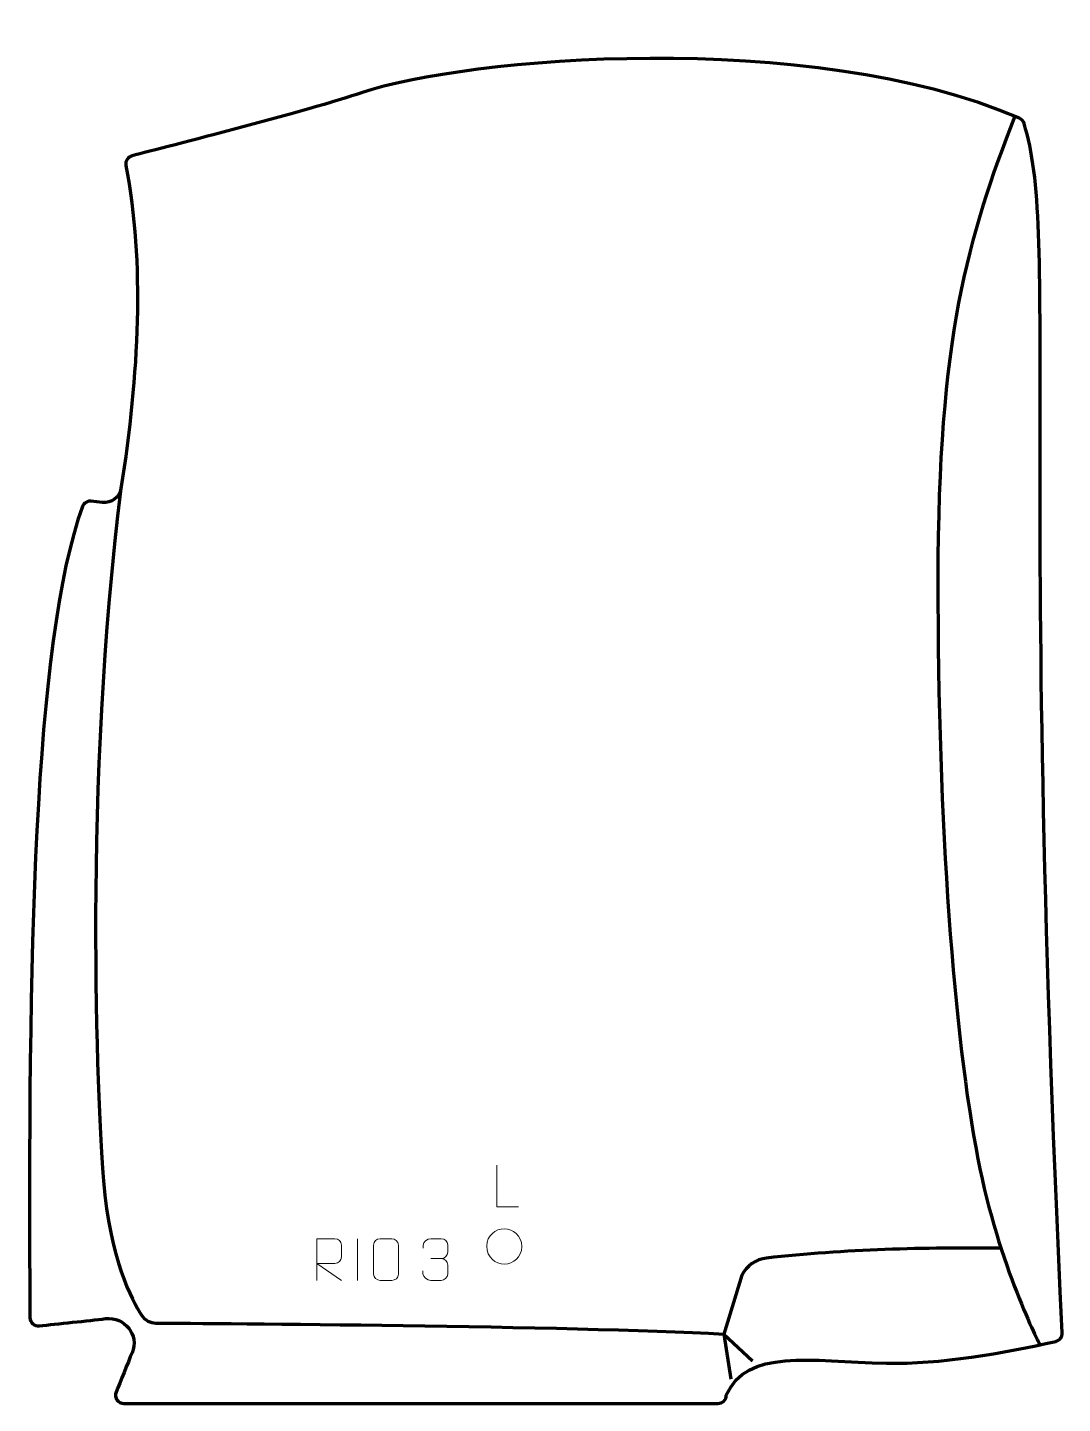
# Model space of a CAD drawing. Header units: millimetres. Extents: x -310 to 309, y -402 to 420.
import ezdxf

# ---------------------------------------------------------------- set-up
doc = ezdxf.new("R2010")
doc.units = ezdxf.units.MM
doc.header["$MEASUREMENT"] = 0
for name, color, linetype in [('layer 1', 7, 'Continuous'), ('layer 2', 7, 'Continuous'), ('layer 3', 7, 'Continuous')]:
    doc.layers.add(name, color=color, linetype=linetype)

msp = doc.modelspace()

# ---------------------------------------------------------------- linework, layer by layer
at = {"layer": 'layer 1', "color": 250, "lineweight": 9}
for points, knots in [([(-16.2779, -284.46), (-16.2779, -284.46), (-29.227, -284.46), (-29.227, -284.46), (-29.227, -284.46), (-29.227, -284.46), (-29.227, -259.5064), (-29.227, -259.5064)], [0, 0, 0, 0, 0.33333333, 0.33333333, 0.33333333, 0.33333333, 1, 1, 1, 1]), ([(-136.849, -328.4509), (-136.849, -328.4509), (-136.849, -303.4974), (-136.849, -303.4974), (-136.849, -303.4974), (-133.2542, -303.4974), (-129.6587, -303.4974), (-126.0635, -303.4974), (-126.0635, -303.4974), (-123.7382, -303.5351), (-122.1809, -305.0251), (-122.185, -307.3915), (-122.185, -307.3915), (-122.1854, -309.427), (-122.1854, -312.4864), (-122.185, -314.5224), (-122.185, -314.5224), (-122.1915, -316.3979), (-124.0038, -318.3397), (-126.0133, -318.3588), (-126.0133, -318.3588), (-126.0133, -318.3588), (-136.849, -318.3588), (-136.849, -318.3588), (-136.849, -318.3588), (-136.849, -318.3588), (-122.1943, -328.4509), (-122.1943, -328.4509)], [0, 0, 0, 0, 0.125, 0.125, 0.125, 0.125, 0.25, 0.25, 0.25, 0.25, 0.375, 0.375, 0.375, 0.375, 0.5, 0.5, 0.5, 0.5, 0.625, 0.625, 0.625, 0.625, 0.75, 0.75, 0.75, 0.75, 1, 1, 1, 1]), ([(-99.0366, -303.4977), (-96.7109, -303.4977), (-94.3848, -303.4977), (-92.0587, -303.4977), (-92.0587, -303.4977), (-90.1121, -303.4621), (-88.1207, -304.9537), (-88.094, -307.3913), (-88.094, -307.3913), (-88.0944, -313.1382), (-88.0944, -318.8855), (-88.094, -324.6332), (-88.094, -324.6332), (-88.2338, -326.9566), (-89.911, -328.4362), (-92.0587, -328.447), (-92.0587, -328.447), (-94.3906, -328.4466), (-96.7225, -328.4466), (-99.054, -328.447), (-99.054, -328.447), (-100.979, -328.5524), (-102.9511, -326.6679), (-102.9399, -324.6506), (-102.9399, -324.6506), (-102.9396, -318.8805), (-102.9396, -313.1108), (-102.9399, -307.3415), (-102.9399, -307.3415), (-102.9357, -305.2034), (-101.189, -303.4842), (-99.0366, -303.4977)], [0, 0, 0, 0, 0.11111111, 0.11111111, 0.11111111, 0.11111111, 0.22222222, 0.22222222, 0.22222222, 0.22222222, 0.33333333, 0.33333333, 0.33333333, 0.33333333, 0.44444444, 0.44444444, 0.44444444, 0.44444444, 0.55555556, 0.55555556, 0.55555556, 0.55555556, 0.66666667, 0.66666667, 0.66666667, 0.66666667, 0.77777778, 0.77777778, 0.77777778, 0.77777778, 1, 1, 1, 1]), ([(-73.4008, -309.1817), (-73.4008, -309.1817), (-73.4008, -307.3245), (-73.4008, -307.3245), (-73.4008, -307.3245), (-73.4151, -305.5826), (-70.7506, -303.4645), (-68.6915, -303.4872), (-68.6915, -303.4872), (-66.6274, -303.4872), (-64.5634, -303.4872), (-62.4997, -303.4872), (-62.4997, -303.4872), (-60.3052, -303.4784), (-58.7069, -305.3252), (-58.6625, -307.2373), (-58.6625, -307.2373), (-58.6629, -308.6724), (-58.6629, -310.1075), (-58.6625, -311.543), (-58.6625, -311.543), (-58.7111, -313.1965), (-60.3137, -315.4265), (-62.512, -315.4165), (-62.512, -315.4165), (-60.3083, -315.4277), (-58.7003, -317.2309), (-58.6463, -319.2904), (-58.6463, -319.2904), (-58.6467, -321.0751), (-58.6467, -322.8598), (-58.6463, -324.6449), (-58.6463, -324.6449), (-58.6362, -326.7063), (-60.6911, -328.4694), (-62.512, -328.4613), (-62.512, -328.4613), (-64.5773, -328.461), (-66.6425, -328.461), (-68.7081, -328.4613), (-68.7081, -328.4613), (-70.8767, -328.4498), (-73.4077, -326.0496), (-73.4263, -324.5878), (-73.4263, -324.5878), (-73.4263, -324.5878), (-73.4263, -322.6792), (-73.4263, -322.6792)], [0, 0, 0, 0, 0.07692308, 0.07692308, 0.07692308, 0.07692308, 0.15384615, 0.15384615, 0.15384615, 0.15384615, 0.23076923, 0.23076923, 0.23076923, 0.23076923, 0.30769231, 0.30769231, 0.30769231, 0.30769231, 0.38461538, 0.38461538, 0.38461538, 0.38461538, 0.46153846, 0.46153846, 0.46153846, 0.46153846, 0.53846154, 0.53846154, 0.53846154, 0.53846154, 0.61538462, 0.61538462, 0.61538462, 0.61538462, 0.69230769, 0.69230769, 0.69230769, 0.69230769, 0.76923077, 0.76923077, 0.76923077, 0.76923077, 0.84615385, 0.84615385, 0.84615385, 0.84615385, 1, 1, 1, 1]), ([(-35.3386, -308.0185), (-35.2679, -301.3781), (-29.9939, -297.5321), (-24.8386, -297.6291), (-24.8386, -297.6291), (-19.6833, -297.5321), (-14.4093, -301.5955), (-14.3386, -308.2359), (-14.3386, -308.2359), (-14.7088, -314.5652), (-19.1507, -318.5959), (-24.8386, -318.6253), (-24.8386, -318.6253), (-29.9939, -318.7223), (-35.2679, -314.6589), (-35.3386, -308.0185)], [0, 0, 0, 0, 0.2, 0.2, 0.2, 0.2, 0.4, 0.4, 0.4, 0.4, 0.6, 0.6, 0.6, 0.6, 1, 1, 1, 1])]:
    msp.add_open_spline(points, degree=3, knots=knots, dxfattribs=at)
for points in [[(-112.517, -303.4871), (-112.517, -303.4871), (-112.517, -328.4612), (-112.517, -328.4612)], [(-68.6911, -315.4269), (-68.6911, -315.4269), (-62.4947, -315.4269), (-62.4947, -315.4269)]]:
    msp.add_open_spline(points, degree=3, dxfattribs=at)
at = {"layer": 'layer 2', "color": 230, "lineweight": 200}
msp.add_open_spline([(107.7649, -396.9767), (107.799, -399.7383), (105.5509, -401.9947), (102.7653, -401.9947), (102.7653, -401.9947), (102.7653, -401.9947), (-252.0829, -401.9947), (-252.0829, -401.9947), (-252.0829, -401.9947), (-255.6357, -401.9947), (-258.0782, -398.4147), (-256.7117, -395.1635), (-256.7117, -395.1635), (-254.1286, -389.0191), (-249.787, -377.8057), (-247.204, -371.6618), (-247.204, -371.6618), (-242.7703, -361.1155), (-251.6486, -349.7881), (-263.0726, -351.298), (-263.0726, -351.298), (-273.1828, -352.6343), (-292.4033, -354.3072), (-302.5135, -355.6435), (-302.5135, -355.6435), (-305.497, -356.0379), (-308.1541, -353.7467), (-308.1749, -350.7625), (-308.1749, -350.7625), (-309.6425, -139.3376), (-306.145, 53.0399), (-276.8521, 134.0765), (-276.8521, 134.0765), (-276.0658, 136.2521), (-273.8687, 137.599), (-271.5537, 137.3263), (-271.5537, 137.3263), (-271.5537, 137.3263), (-264.8862, 136.541), (-264.8862, 136.541), (-264.8862, 136.541), (-259.5314, 135.9102), (-254.6462, 139.6041), (-253.8207, 144.887), (-253.8207, 144.887), (-243.1223, 213.3735), (-239.7156, 279.5278), (-250.8556, 338.0424), (-250.8556, 338.0424), (-251.3445, 340.6113), (-249.7435, 343.1142), (-247.1892, 343.7637), (-247.1892, 343.7637), (-226.4831, 349.03), (-141.0976, 370.9068), (-110.0644, 381.416), (-110.0644, 381.416), (-48.299, 402.3329), (156.5682, 420.4407), (282.8524, 366.2215), (282.8524, 366.2215), (284.1873, 365.6486), (285.1998, 364.5215), (285.6284, 363.1436), (285.6284, 363.1436), (306.3217, 296.5938), (282.7254, 173.3629), (308.4461, -359.8), (308.4461, -359.8), (308.5614, -362.1929), (306.938, -364.3279), (304.5839, -364.8683), (304.5839, -364.8683), (273.398, -372.0288), (235.4099, -378.5841), (203.4661, -377.8644), (203.4661, -377.8644), (157.0946, -376.8195), (120.1596, -369.0234), (107.7649, -396.9767)], degree=3, knots=[0, 0, 0, 0, 0.04761905, 0.04761905, 0.04761905, 0.04761905, 0.0952381, 0.0952381, 0.0952381, 0.0952381, 0.14285714, 0.14285714, 0.14285714, 0.14285714, 0.19047619, 0.19047619, 0.19047619, 0.19047619, 0.23809524, 0.23809524, 0.23809524, 0.23809524, 0.28571429, 0.28571429, 0.28571429, 0.28571429, 0.33333333, 0.33333333, 0.33333333, 0.33333333, 0.38095238, 0.38095238, 0.38095238, 0.38095238, 0.42857143, 0.42857143, 0.42857143, 0.42857143, 0.47619048, 0.47619048, 0.47619048, 0.47619048, 0.52380952, 0.52380952, 0.52380952, 0.52380952, 0.57142857, 0.57142857, 0.57142857, 0.57142857, 0.61904762, 0.61904762, 0.61904762, 0.61904762, 0.66666667, 0.66666667, 0.66666667, 0.66666667, 0.71428571, 0.71428571, 0.71428571, 0.71428571, 0.76190476, 0.76190476, 0.76190476, 0.76190476, 0.80952381, 0.80952381, 0.80952381, 0.80952381, 0.85714286, 0.85714286, 0.85714286, 0.85714286, 0.9047619, 0.9047619, 0.9047619, 0.9047619, 1, 1, 1, 1], dxfattribs=at)
at = {"layer": 'layer 3', "color": 142, "lineweight": 200}
for points, knots in [([(280.1361, 367.3714), (251.7597, 294.9694), (234.2415, 234.6179), (234.1293, 90.5742), (234.1293, 90.5742), (234.015, -56.4467), (243.8734, -182.9965), (258.0353, -255.8296), (258.0353, -255.8296), (270.586, -320.3751), (295.0103, -366.7651), (295.0103, -366.7651)], [0, 0, 0, 0, 0.25, 0.25, 0.25, 0.25, 0.5, 0.5, 0.5, 0.5, 1, 1, 1, 1]), ([(-253.8209, 144.887), (-276.2046, -30.894), (-268.2915, -220.7992), (-264.3072, -268.9932), (-264.3072, -268.9932), (-260.4587, -315.544), (-247.4609, -340.1562), (-241.3011, -349.4456), (-241.3011, -349.4456), (-239.4645, -352.2149), (-236.3714, -353.8856), (-233.0486, -353.9107), (-233.0486, -353.9107), (-198.3169, -354.1749), (13.3049, -355.4273), (106.2579, -360.5305), (106.2579, -360.5305), (106.2579, -360.5305), (123.4459, -376.5318), (123.4459, -376.5318)], [0, 0, 0, 0, 0.16666667, 0.16666667, 0.16666667, 0.16666667, 0.33333333, 0.33333333, 0.33333333, 0.33333333, 0.5, 0.5, 0.5, 0.5, 0.66666667, 0.66666667, 0.66666667, 0.66666667, 1, 1, 1, 1]), ([(271.8508, -309.1639), (226.866, -308.7162), (178.6828, -309.8167), (131.7138, -315.1069), (131.7138, -315.1069), (125.8137, -315.7714), (119.5381, -319.8441), (117.1014, -325.3386), (117.1014, -325.3386), (117.1014, -325.3386), (106.2579, -360.5305), (106.2579, -360.5305)], [0, 0, 0, 0, 0.25, 0.25, 0.25, 0.25, 0.5, 0.5, 0.5, 0.5, 1, 1, 1, 1])]:
    msp.add_open_spline(points, degree=3, knots=knots, dxfattribs=at)
msp.add_open_spline([(106.2579, -360.5305), (106.2579, -360.5305), (110.5129, -387.5053), (110.5129, -387.5053)], degree=3, dxfattribs=at)

doc.saveas('drawing.dxf')
